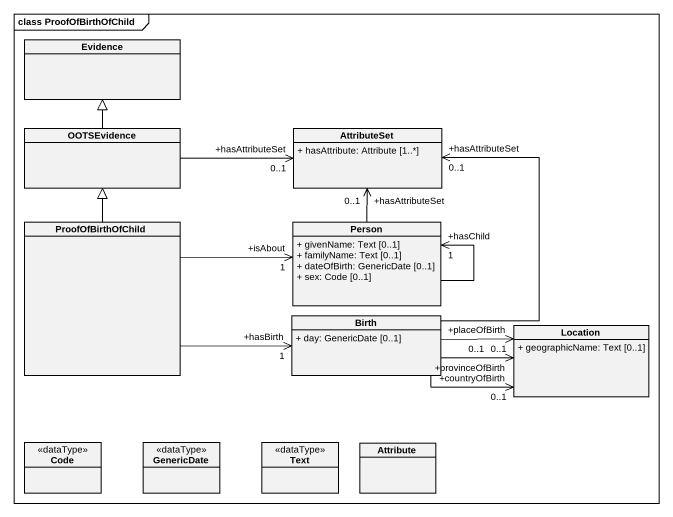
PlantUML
@startuml
mainframe class ProofOfBirthOfChild
hide circle
hide empty members
skinparam classAttributeIconSize 0
class Evidence
class OOTSEvidence
class AttributeSet {
  + hasAttribute: Attribute [1..*]
}
class ProofOfBirthOfChild
class "Person" as Person_ {
  + givenName: Text [0..1]
  + familyName: Text [0..1]
  + dateOfBirth: GenericDate [0..1]
  + sex: Code [0..1]
}
class Birth {
  + day: GenericDate [0..1]
}
class Location {
  + geographicName: Text [0..1]
}
class Code <<dataType>>
class GenericDate <<dataType>>
class Text <<dataType>>
class Attribute
OOTSEvidence -up-|> Evidence
OOTSEvidence -right-> "+hasAttributeSet\n0..1" AttributeSet
ProofOfBirthOfChild -up-|> OOTSEvidence
ProofOfBirthOfChild -right-> "+isAbout\n1" Person_
ProofOfBirthOfChild -right-> "+hasBirth\n1" Birth
Person_ -up-> "+hasAttributeSet\n0..1" AttributeSet
Person_ --> "+hasChild\n1" Person_
Birth -up-> "+hasAttributeSet\n0..1" AttributeSet
Birth -right-> "+placeOfBirth\n0..1" Location
Birth -right-> "+countryOfBirth\n0..1" Location
Birth -right-> "+provinceOfBirth\n0..1" Location
@enduml
